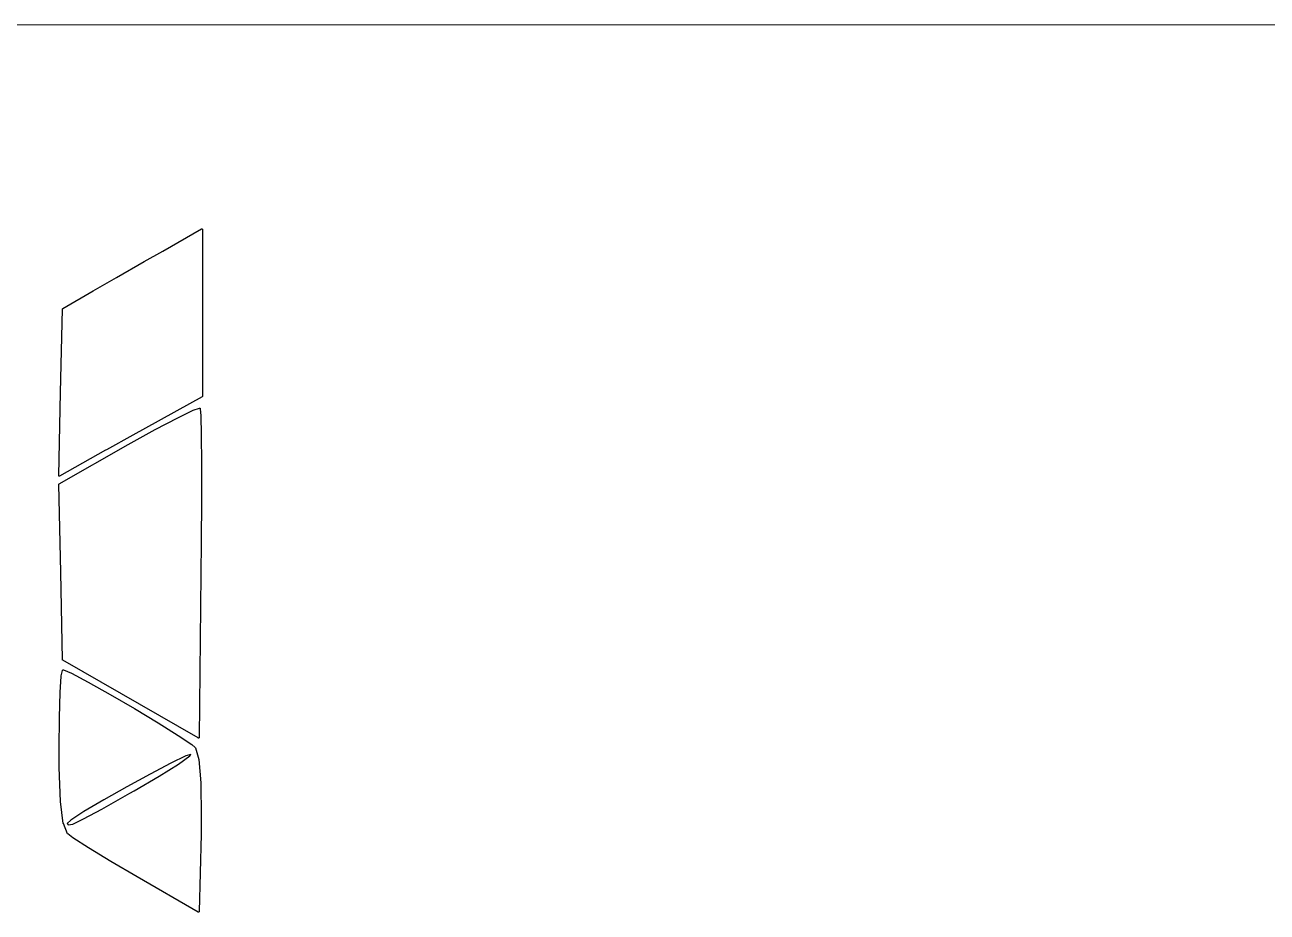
# Model space of a CAD drawing. Header units: millimetres. Extents: x 24 to 207, y 13 to 184.
# Drawn here: x 78.66 to 89.02, y 174.58 to 181.98 of the extents above; entities that cross this region are included whole.
import ezdxf

# ---------------------------------------------------------------- set-up
doc = ezdxf.new("R2010")
doc.units = ezdxf.units.MM
doc.header["$MEASUREMENT"] = 0
doc.layers.get('0').update_dxf_attribs({"lineweight": 0, "true_color": 0xf6921e})
doc.layers.add('PCB', color=7, linetype='Continuous', lineweight=0, true_color=0x38e42f)
doc.layers.add('Silk', color=142, linetype='Continuous')

# ---------------------------------------------------------------- blocks, each defined once
blk = doc.blocks.new('PCB')
at = {"color": 0}
blk.add_line((101.98, 62.65), (-34.986, 62.65), dxfattribs=at)

msp = doc.modelspace()

# ---------------------------------------------------------------- linework, layer by layer
at = {"layer": 'Silk', "linetype": 'Continuous'}
for p, q in [((79.809, 180.096), (80.133, 180.281)), ((80.133, 180.281), (80.134, 180.281)), ((80.134, 180.281), (80.135, 180.281)), ((80.135, 180.281), (80.135, 180.281)), ((80.135, 180.281), (80.135, 180.281)), ((80.135, 180.281), (80.136, 180.281)), ((80.136, 180.281), (80.137, 180.281)), ((80.137, 180.281), (80.137, 180.281)), ((80.137, 180.281), (80.137, 180.281)), ((80.137, 180.281), (80.138, 180.281)), ((80.138, 180.281), (80.138, 180.281)), ((80.138, 180.281), (80.138, 180.281)), ((80.138, 180.281), (80.138, 180.281)), ((80.138, 180.281), (80.139, 180.28)), ((80.139, 180.28), (80.14, 180.28)), ((80.14, 180.28), (80.14, 180.28)), ((80.14, 180.28), (80.14, 180.28)), ((80.14, 180.28), (80.14, 180.279)), ((80.14, 180.279), (80.141, 180.278)), ((80.141, 180.276), (80.14, 179.581)), ((80.141, 180.278), (80.141, 180.278)), ((80.141, 180.278), (80.141, 180.278)), ((80.141, 180.278), (80.141, 180.277)), ((80.141, 180.277), (80.141, 180.276)), ((79.655, 180.008), (79.809, 180.096)), ((79.809, 180.096), (79.809, 180.096)), ((79.809, 180.096), (79.809, 180.096)), ((79.424, 179.876), (79.655, 180.008)), ((79.655, 180.008), (79.655, 180.008)), ((79.655, 180.008), (79.655, 180.008)), ((79.23, 179.764), (79.424, 179.876)), ((79.424, 179.876), (79.424, 179.876)), ((79.424, 179.876), (79.424, 179.876)), ((78.976, 179.616), (79.23, 179.764)), ((79.23, 179.764), (79.23, 179.764)), ((79.23, 179.764), (79.23, 179.764)), ((78.958, 178.918), (78.974, 179.612)), ((78.974, 179.613), (78.975, 179.614)), ((78.974, 179.612), (78.974, 179.613)), ((78.974, 179.613), (78.974, 179.613)), ((78.974, 179.613), (78.974, 179.613)), ((78.974, 179.612), (78.974, 179.612)), ((78.975, 179.614), (78.975, 179.615)), ((78.975, 179.615), (78.975, 179.615)), ((78.975, 179.615), (78.975, 179.615)), ((78.975, 179.615), (78.976, 179.615)), ((78.976, 179.615), (78.976, 179.616)), ((80.14, 179.581), (80.14, 179.581)), ((80.14, 179.581), (80.14, 178.885)), ((78.942, 178.225), (78.958, 178.918)), ((78.958, 178.918), (78.958, 178.918)), ((80.137, 178.881), (79.926, 178.765)), ((80.138, 178.882), (80.137, 178.881)), ((80.137, 178.881), (80.137, 178.881)), ((80.137, 178.881), (80.137, 178.881)), ((80.139, 178.882), (80.138, 178.882)), ((80.14, 178.883), (80.139, 178.883)), ((80.139, 178.883), (80.139, 178.882)), ((80.139, 178.882), (80.139, 178.882)), ((80.139, 178.882), (80.139, 178.882)), ((80.14, 178.885), (80.14, 178.885)), ((80.14, 178.885), (80.14, 178.885)), ((80.14, 178.885), (80.14, 178.884)), ((80.14, 178.884), (80.14, 178.884)), ((80.14, 178.884), (80.14, 178.884)), ((80.14, 178.884), (80.14, 178.883)), ((79.926, 178.765), (79.77, 178.679)), ((79.926, 178.765), (79.926, 178.765)), ((79.934, 178.707), (80.064, 178.77)), ((80.064, 178.77), (80.115, 178.787)), ((80.064, 178.77), (80.064, 178.77)), ((80.064, 178.77), (80.064, 178.77)), ((80.115, 178.787), (80.116, 178.787)), ((80.116, 178.787), (80.116, 178.787)), ((80.116, 178.787), (80.116, 178.787)), ((80.116, 178.787), (80.117, 178.787)), ((80.117, 178.787), (80.117, 178.787)), ((80.117, 178.787), (80.118, 178.787)), ((80.117, 178.787), (80.117, 178.787)), ((80.118, 178.787), (80.119, 178.787)), ((80.119, 178.787), (80.119, 178.786)), ((80.119, 178.786), (80.119, 178.786)), ((80.119, 178.786), (80.12, 178.786)), ((80.12, 178.786), (80.12, 178.786)), ((80.12, 178.786), (80.12, 178.786)), ((80.12, 178.786), (80.12, 178.785)), ((80.12, 178.785), (80.121, 178.785)), ((80.121, 178.785), (80.121, 178.784)), ((80.121, 178.784), (80.121, 178.784)), ((80.121, 178.784), (80.121, 178.784)), ((80.121, 178.784), (80.122, 178.783)), ((80.122, 178.783), (80.122, 178.783)), ((80.122, 178.783), (80.122, 178.782)), ((80.122, 178.782), (80.122, 178.782)), ((80.122, 178.782), (80.127, 178.722)), ((79.77, 178.679), (79.559, 178.562)), ((79.746, 178.607), (79.934, 178.707)), ((79.934, 178.707), (79.934, 178.707)), ((79.934, 178.707), (79.934, 178.707)), ((80.127, 178.722), (80.127, 178.722)), ((80.127, 178.722), (80.127, 178.722)), ((80.127, 178.722), (80.131, 178.565)), ((79.559, 178.562), (79.34, 178.439)), ((79.52, 178.482), (79.746, 178.607)), ((79.746, 178.607), (79.746, 178.607)), ((79.746, 178.607), (79.746, 178.607)), ((80.131, 178.565), (80.131, 178.565)), ((80.131, 178.565), (80.131, 178.565)), ((80.131, 178.565), (80.132, 178.326)), ((78.947, 178.156), (79.52, 178.482)), ((79.332, 178.435), (78.949, 178.22)), ((79.34, 178.439), (79.332, 178.435)), ((79.34, 178.439), (79.34, 178.439)), ((79.52, 178.482), (79.52, 178.482)), ((79.52, 178.482), (79.52, 178.482)), ((80.132, 178.326), (80.132, 178.326)), ((80.132, 178.326), (80.132, 178.326)), ((80.132, 178.326), (80.132, 178.022)), ((78.942, 178.224), (78.942, 178.225)), ((78.942, 178.225), (78.942, 178.225)), ((78.942, 178.225), (78.942, 178.225)), ((78.942, 178.223), (78.942, 178.224)), ((78.943, 178.222), (78.942, 178.223)), ((78.942, 178.223), (78.942, 178.223)), ((78.942, 178.223), (78.942, 178.223)), ((78.943, 178.221), (78.943, 178.222)), ((78.944, 178.221), (78.943, 178.221)), ((78.943, 178.221), (78.943, 178.221)), ((78.943, 178.221), (78.943, 178.221)), ((78.944, 178.22), (78.944, 178.221)), ((78.945, 178.22), (78.944, 178.22)), ((78.944, 178.22), (78.944, 178.22)), ((78.944, 178.22), (78.944, 178.22)), ((78.946, 178.22), (78.945, 178.22)), ((78.947, 178.22), (78.946, 178.22)), ((78.946, 178.22), (78.946, 178.22)), ((78.946, 178.22), (78.946, 178.22)), ((78.948, 178.22), (78.947, 178.22)), ((78.949, 178.22), (78.948, 178.22)), ((78.948, 178.22), (78.948, 178.22)), ((78.948, 178.22), (78.948, 178.22)), ((78.949, 178.22), (78.949, 178.22)), ((78.949, 178.22), (78.949, 178.22)), ((78.949, 178.22), (78.949, 178.22)), ((78.944, 178.152), (78.944, 178.153)), ((78.944, 178.153), (78.945, 178.153)), ((78.944, 178.151), (78.944, 178.152)), ((78.944, 178.152), (78.944, 178.152)), ((78.959, 177.42), (78.944, 178.151)), ((78.944, 178.151), (78.944, 178.151)), ((78.945, 178.154), (78.945, 178.155)), ((78.945, 178.155), (78.945, 178.155)), ((78.945, 178.155), (78.945, 178.155)), ((78.945, 178.155), (78.946, 178.155)), ((78.945, 178.153), (78.945, 178.154)), ((78.945, 178.153), (78.945, 178.153)), ((78.946, 178.155), (78.947, 178.156)), ((78.947, 178.156), (78.947, 178.156)), ((78.947, 178.156), (78.947, 178.156)), ((80.132, 178.022), (80.13, 177.668)), ((80.132, 178.022), (80.132, 178.022)), ((80.132, 178.022), (80.132, 178.022)), ((80.13, 177.668), (80.128, 177.401)), ((80.13, 177.668), (80.13, 177.668)), ((80.13, 177.668), (80.13, 177.668)), ((78.974, 176.689), (78.959, 177.42)), ((80.128, 177.401), (80.113, 176.041)), ((80.128, 177.401), (80.128, 177.401)), ((80.128, 177.401), (80.128, 177.401)), ((78.974, 176.688), (78.974, 176.689)), ((78.974, 176.687), (78.974, 176.688)), ((78.975, 176.687), (78.974, 176.687)), ((78.974, 176.687), (78.974, 176.687)), ((78.974, 176.687), (78.974, 176.687)), ((78.975, 176.686), (78.975, 176.687)), ((78.976, 176.685), (78.975, 176.686)), ((78.975, 176.686), (78.975, 176.686)), ((78.975, 176.686), (78.975, 176.686)), ((80.105, 176.037), (78.976, 176.685)), ((78.976, 176.685), (78.976, 176.685)), ((78.964, 176.554), (78.974, 176.6)), ((78.964, 176.554), (78.964, 176.554)), ((78.974, 176.6), (78.975, 176.601)), ((78.975, 176.602), (78.976, 176.603)), ((78.975, 176.601), (78.975, 176.602)), ((78.975, 176.602), (78.975, 176.602)), ((78.975, 176.602), (78.975, 176.602)), ((78.976, 176.603), (78.977, 176.604)), ((78.976, 176.603), (78.976, 176.603)), ((78.976, 176.603), (78.976, 176.603)), ((78.976, 176.603), (78.976, 176.603)), ((78.977, 176.604), (78.978, 176.604)), ((78.978, 176.604), (78.978, 176.604)), ((78.978, 176.604), (78.978, 176.604)), ((78.978, 176.604), (78.979, 176.604)), ((78.979, 176.604), (78.979, 176.604)), ((78.979, 176.604), (78.98, 176.604)), ((78.979, 176.604), (78.979, 176.604)), ((78.979, 176.604), (78.979, 176.604)), ((78.98, 176.604), (78.981, 176.604)), ((78.981, 176.604), (78.981, 176.604)), ((78.981, 176.604), (78.981, 176.604)), ((78.981, 176.604), (78.981, 176.604)), ((78.981, 176.604), (79.049, 176.576)), ((79.049, 176.576), (79.049, 176.576)), ((79.049, 176.576), (79.049, 176.576)), ((79.049, 176.576), (79.187, 176.503)), ((78.954, 176.416), (78.964, 176.553)), ((78.964, 176.553), (78.964, 176.554)), ((79.187, 176.503), (79.187, 176.503)), ((79.187, 176.503), (79.187, 176.503)), ((79.187, 176.503), (79.37, 176.4)), ((78.948, 176.208), (78.954, 176.415)), ((78.954, 176.415), (78.954, 176.416)), ((78.954, 176.415), (78.954, 176.415)), ((79.37, 176.4), (79.37, 176.4)), ((79.37, 176.4), (79.37, 176.4)), ((79.37, 176.4), (79.574, 176.282)), ((79.574, 176.282), (79.574, 176.282)), ((79.574, 176.282), (79.574, 176.282)), ((79.574, 176.282), (79.772, 176.162)), ((78.946, 175.952), (78.948, 176.208)), ((78.948, 176.208), (78.948, 176.208)), ((78.948, 176.208), (78.948, 176.208)), ((79.772, 176.162), (79.772, 176.162)), ((79.772, 176.162), (79.772, 176.162)), ((79.772, 176.162), (79.939, 176.057)), ((79.939, 176.057), (79.939, 176.057)), ((79.939, 176.057), (79.939, 176.057)), ((79.939, 176.057), (80.051, 175.981)), ((80.106, 176.036), (80.105, 176.037)), ((80.107, 176.036), (80.106, 176.036)), ((80.11, 176.037), (80.109, 176.036)), ((80.109, 176.036), (80.109, 176.036)), ((80.111, 176.037), (80.11, 176.037)), ((80.11, 176.037), (80.11, 176.037)), ((80.11, 176.037), (80.11, 176.037)), ((80.112, 176.038), (80.111, 176.038)), ((80.111, 176.038), (80.111, 176.038)), ((80.111, 176.038), (80.111, 176.038)), ((80.111, 176.038), (80.111, 176.037)), ((80.113, 176.041), (80.112, 176.04)), ((80.112, 176.04), (80.112, 176.039)), ((80.112, 176.039), (80.112, 176.039)), ((80.112, 176.039), (80.112, 176.039)), ((80.112, 176.039), (80.112, 176.038)), ((78.947, 175.79), (78.946, 175.952)), ((78.946, 175.952), (78.946, 175.952)), ((78.946, 175.952), (78.946, 175.952)), ((80.051, 175.981), (80.051, 175.981)), ((80.051, 175.981), (80.052, 175.981)), ((80.052, 175.981), (80.081, 175.956)), ((80.081, 175.956), (80.082, 175.955)), ((80.082, 175.955), (80.082, 175.955)), ((80.082, 175.955), (80.082, 175.954)), ((80.082, 175.954), (80.083, 175.954)), ((80.083, 175.954), (80.083, 175.954)), ((80.083, 175.954), (80.083, 175.953)), ((80.083, 175.953), (80.111, 175.858)), ((80.108, 176.036), (80.107, 176.036)), ((80.107, 176.036), (80.107, 176.036)), ((80.107, 176.036), (80.107, 176.036)), ((80.109, 176.036), (80.108, 176.036)), ((80.108, 176.036), (80.108, 176.036)), ((80.108, 176.036), (80.108, 176.036)), ((80.003, 175.887), (79.877, 175.827)), ((79.94, 175.819), (80.035, 175.888)), ((80.043, 175.898), (80.003, 175.887)), ((80.035, 175.888), (80.043, 175.898)), ((80.111, 175.858), (80.111, 175.858)), ((80.111, 175.858), (80.111, 175.857)), ((80.111, 175.857), (80.127, 175.663)), ((78.958, 175.506), (78.947, 175.79)), ((78.947, 175.79), (78.947, 175.79)), ((78.947, 175.79), (78.947, 175.79)), ((79.704, 175.736), (79.509, 175.63)), ((79.877, 175.827), (79.704, 175.736)), ((79.779, 175.717), (79.94, 175.819)), ((79.509, 175.63), (79.317, 175.521)), ((79.571, 175.595), (79.779, 175.717)), ((80.127, 175.663), (80.127, 175.663)), ((80.127, 175.663), (80.127, 175.663)), ((80.127, 175.663), (80.131, 175.38)), ((79.317, 175.521), (79.153, 175.424)), ((79.303, 175.444), (79.536, 175.575)), ((79.536, 175.575), (79.571, 175.595)), ((79.536, 175.575), (79.536, 175.575)), ((78.98, 175.324), (78.958, 175.506)), ((78.958, 175.506), (78.958, 175.506)), ((78.958, 175.506), (78.958, 175.506)), ((79.153, 175.424), (79.043, 175.352)), ((79.149, 175.361), (79.303, 175.444)), ((78.981, 175.324), (78.98, 175.324)), ((78.981, 175.323), (78.981, 175.324)), ((78.981, 175.324), (78.981, 175.324)), ((78.981, 175.324), (78.981, 175.324)), ((79.016, 175.238), (78.981, 175.323)), ((78.981, 175.323), (78.981, 175.323)), ((79.043, 175.352), (79.013, 175.324)), ((79.013, 175.324), (79.02, 175.312)), ((79.02, 175.312), (79.059, 175.319)), ((79.059, 175.319), (79.149, 175.361)), ((80.131, 175.38), (80.129, 175.233)), ((80.131, 175.38), (80.131, 175.38)), ((80.131, 175.38), (80.131, 175.38)), ((79.017, 175.238), (79.016, 175.238)), ((79.017, 175.237), (79.017, 175.238)), ((79.018, 175.236), (79.017, 175.237)), ((79.017, 175.237), (79.017, 175.237)), ((79.017, 175.237), (79.017, 175.237)), ((79.061, 175.204), (79.018, 175.236)), ((79.018, 175.236), (79.018, 175.236)), ((80.129, 175.233), (80.113, 174.589)), ((80.129, 175.233), (80.129, 175.233)), ((80.129, 175.233), (80.129, 175.233)), ((79.191, 175.12), (79.061, 175.204)), ((79.061, 175.204), (79.061, 175.204)), ((79.061, 175.204), (79.061, 175.204)), ((79.377, 175.006), (79.191, 175.12)), ((79.191, 175.12), (79.191, 175.12)), ((79.191, 175.12), (79.191, 175.12)), ((79.378, 175.006), (79.377, 175.006)), ((79.377, 175.006), (79.377, 175.006)), ((79.597, 174.878), (79.378, 175.006)), ((80.105, 174.585), (79.597, 174.878)), ((79.597, 174.878), (79.597, 174.878)), ((79.597, 174.878), (79.597, 174.878)), ((80.113, 174.589), (80.112, 174.588)), ((80.112, 174.588), (80.112, 174.587)), ((80.112, 174.587), (80.112, 174.587)), ((80.112, 174.587), (80.112, 174.587)), ((80.112, 174.587), (80.112, 174.586)), ((80.106, 174.584), (80.105, 174.585)), ((80.107, 174.584), (80.106, 174.584)), ((80.108, 174.584), (80.107, 174.584)), ((80.107, 174.584), (80.107, 174.584)), ((80.107, 174.584), (80.107, 174.584)), ((80.109, 174.584), (80.108, 174.584)), ((80.108, 174.584), (80.108, 174.584)), ((80.108, 174.584), (80.108, 174.584)), ((80.11, 174.585), (80.109, 174.584)), ((80.109, 174.584), (80.109, 174.584)), ((80.111, 174.585), (80.11, 174.585)), ((80.11, 174.585), (80.11, 174.585)), ((80.11, 174.585), (80.11, 174.585)), ((80.112, 174.586), (80.111, 174.586)), ((80.111, 174.586), (80.111, 174.586)), ((80.111, 174.586), (80.111, 174.586)), ((80.111, 174.586), (80.111, 174.585))]:
    msp.add_line(p, q, dxfattribs=at)

# ---------------------------------------------------------------- block references
at = {"layer": 'PCB'}
msp.add_blockref('PCB', (62.071, 119.332), dxfattribs=at)

doc.saveas('drawing.dxf')
